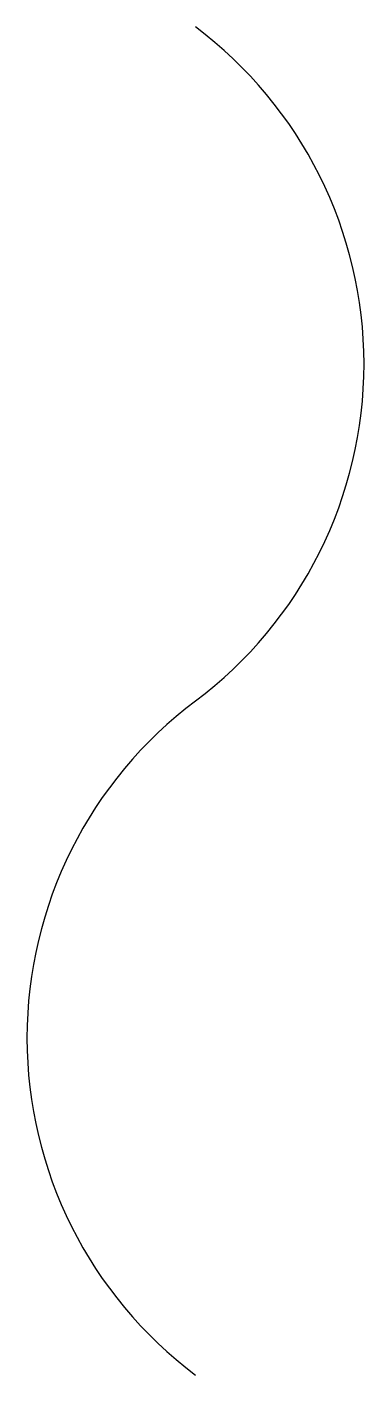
# Model space of a CAD drawing. Extents: x -0.25 to 0.25, y -1 to 1.
import ezdxf

# ---------------------------------------------------------------- set-up
doc = ezdxf.new("R2010")
doc.units = 0
doc.header["$LTSCALE"] = 0.01
doc.header["$MEASUREMENT"] = 0
doc.layers.get('0').update_dxf_attribs({"lineweight": 20})

msp = doc.modelspace()

# ---------------------------------------------------------------- linework, layer by layer
at = {"color": 0, "linetype": 'ByBlock', "lineweight": -2}
for centre, start, end in [((-0.375, 0.5), 306.8699, 413.1301), ((0.375, -0.5), 126.8699, 233.1301)]:
    msp.add_arc(centre, 0.625, start, end, dxfattribs=at)

doc.saveas('drawing.dxf')
